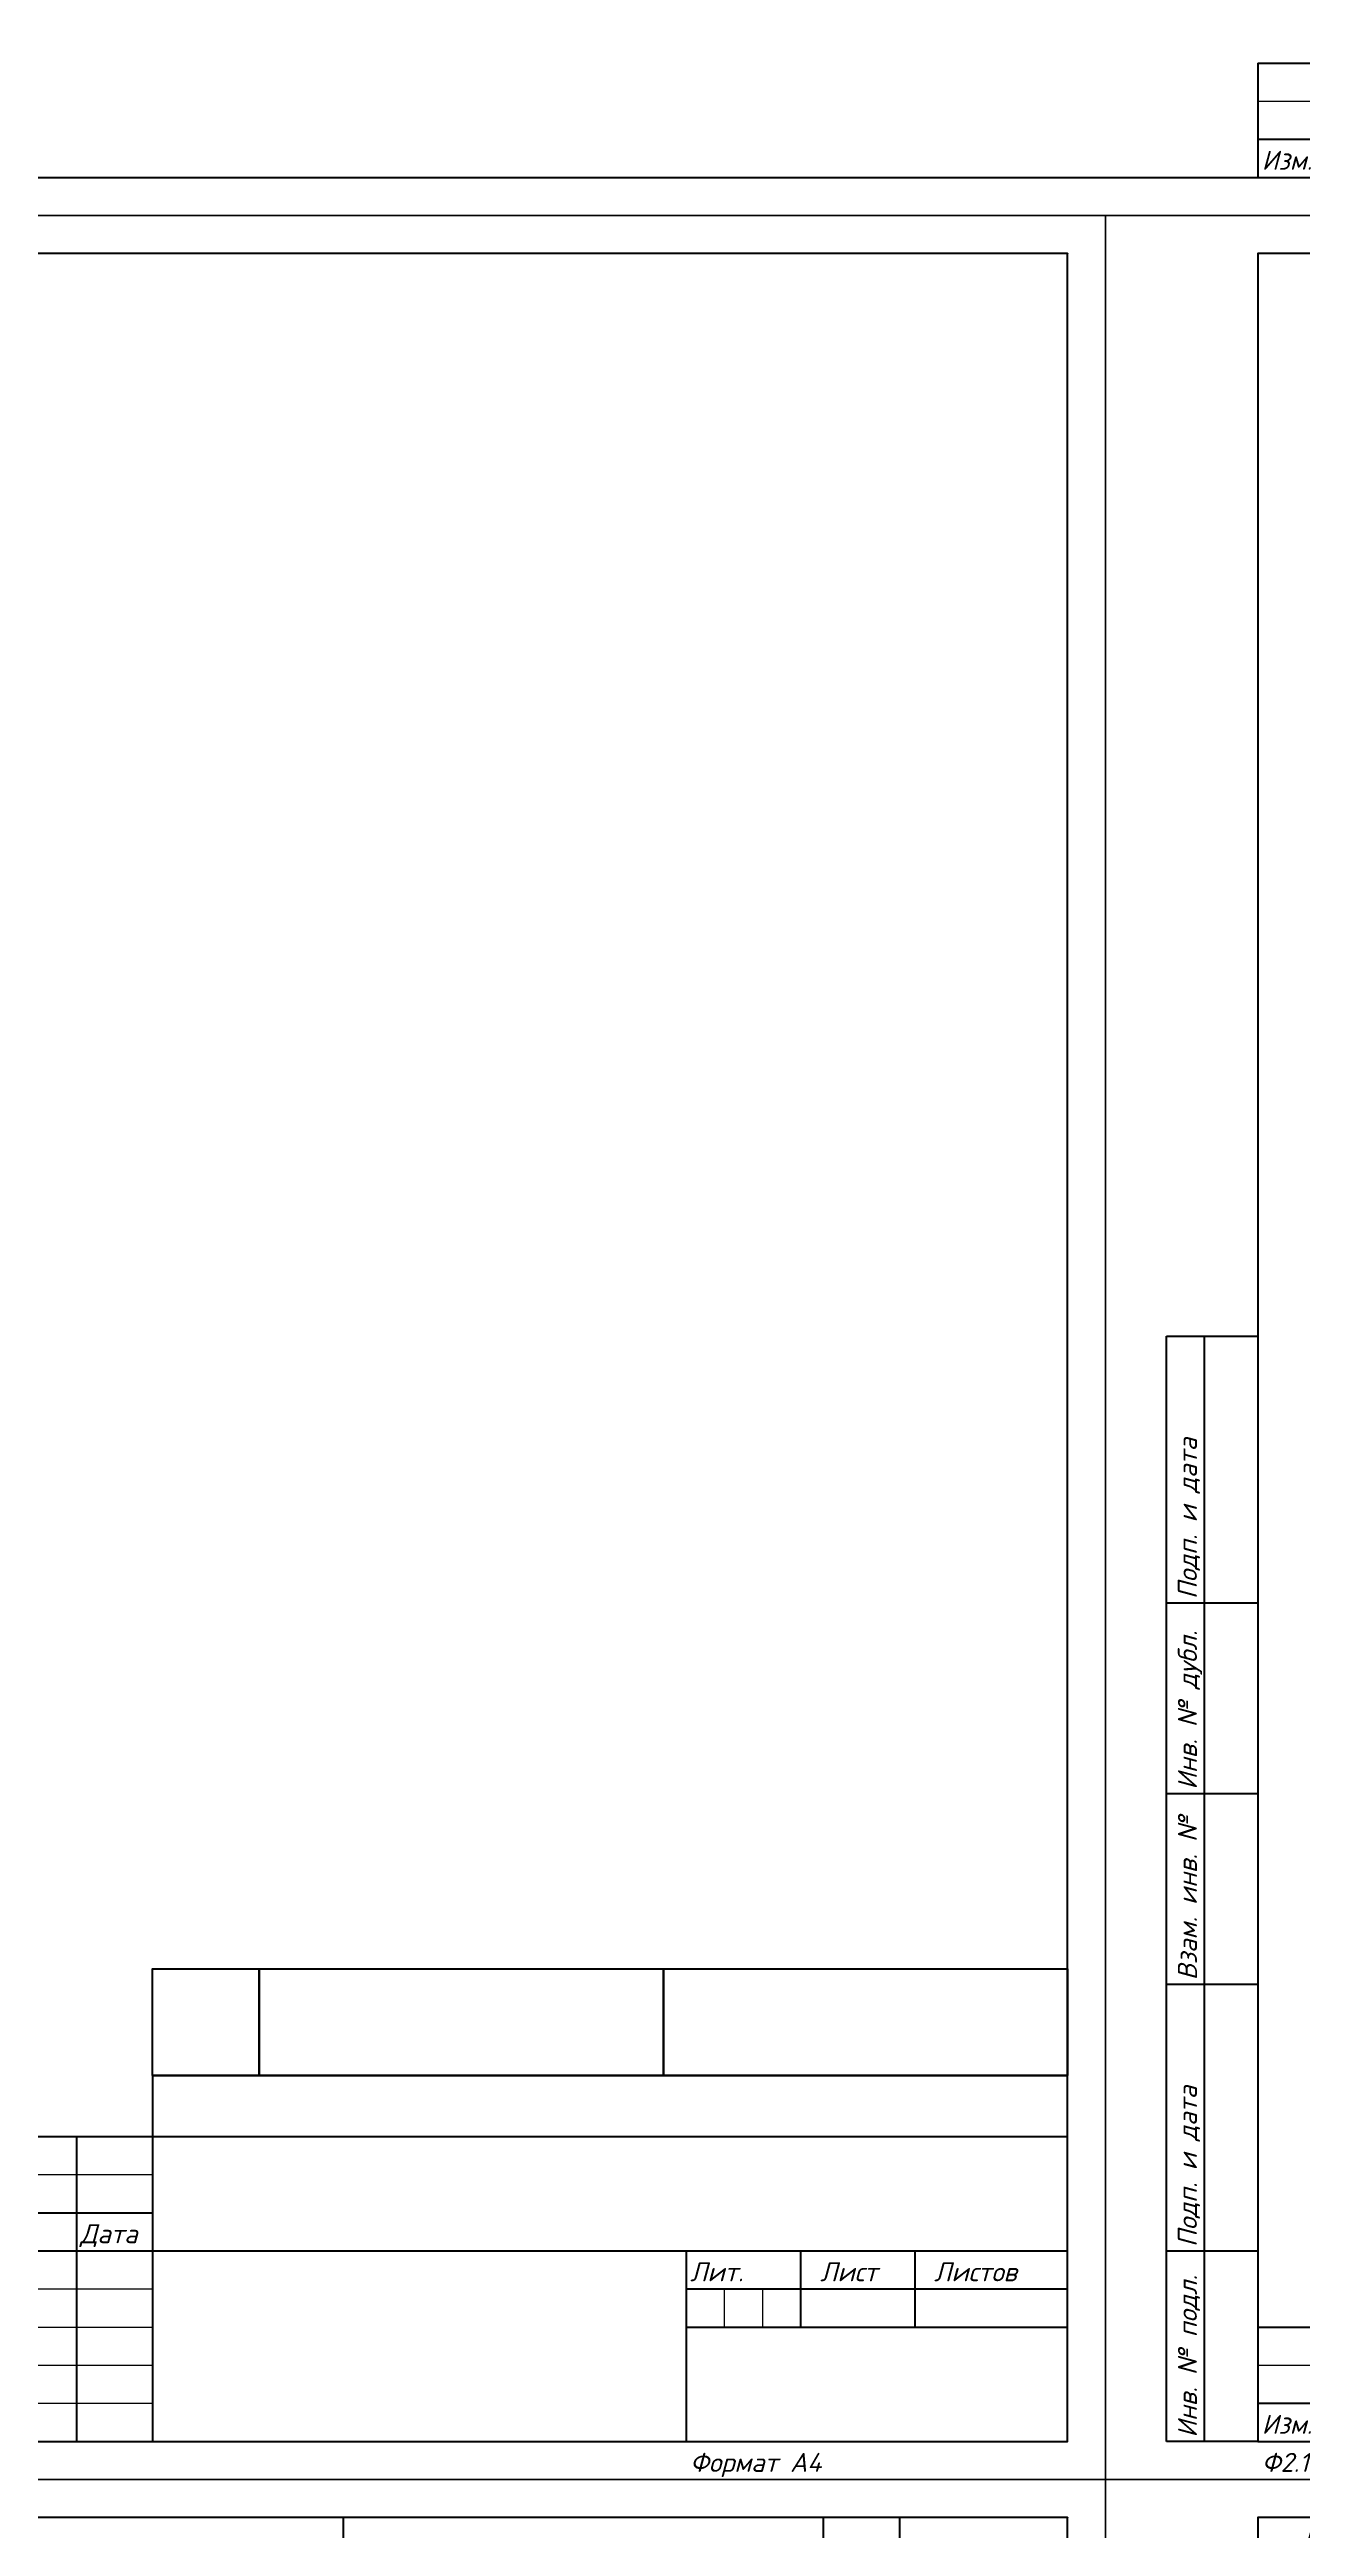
# Model space of a CAD drawing. Header units: millimetres. Extents: x 193 to 5157, y -4069 to 285.
# Drawn here: x 2284.6 to 2448.4, y -3184 to -2859.1 of the extents above; entities that cross this region are included whole.
import ezdxf
from ezdxf.enums import TextEntityAlignment as Align

# ---------------------------------------------------------------- set-up
doc = ezdxf.new("R2010")
doc.units = ezdxf.units.MM
doc.layers.add('4', color=4, linetype='Continuous', lineweight=15)
doc.layers.add('рамка', color=253, linetype='Continuous', lineweight=5)
doc.layers.add('Привязки', color=2, linetype='Continuous', lineweight=0, plot=False)
doc.styles.add('текст', font='isocpeui.ttf')

# ---------------------------------------------------------------- blocks, each defined once
blk = doc.blocks.new('БланкСпецификация2')
for p, q in [((0, -271), (-185, -271)), ((-179, -223), (-179, -271)), ((-173, -223), (-173, -271)), ((-165, -223), (-165, -271)), ((-95, -223), (-95, -271)), ((-32, -223), (-32, -271)), ((-22, -223), (-22, -271))]:
    blk.add_line(p, q)
at = {"layer": '4'}
for p, q in [((0, -223), (-185, -223)), ((0, -231), (-185, -231)), ((0, -239), (-185, -239)), ((0, -247), (-185, -247)), ((0, -255), (-185, -255)), ((0, -263), (-185, -263))]:
    blk.add_line(p, q, dxfattribs=at)
blk = doc.blocks.new('БланкСпецификация1')
for p, q in [((-179, 0), (-179, -223)), ((-173, -223), (-173, 0)), ((-165, 0), (-165, -223)), ((-95, 0), (-95, -223)), ((-32, -223), (-32, 0)), ((-22, 0), (-22, -223)), ((0, -15), (-185, -15))]:
    blk.add_line(p, q)
at = {"layer": '4'}
for p, q in [((0, -23), (-185, -23)), ((0, -31), (-185, -31)), ((0, -39), (-185, -39)), ((0, -47), (-185, -47)), ((0, -55), (-185, -55)), ((0, -63), (-185, -63)), ((0, -71), (-185, -71)), ((0, -79), (-185, -79)), ((0, -87), (-185, -87)), ((0, -95), (-185, -95)), ((0, -103), (-185, -103)), ((0, -111), (-185, -111)), ((0, -119), (-185, -119)), ((0, -127), (-185, -127)), ((0, -135), (-185, -135)), ((0, -143), (-185, -143)), ((0, -151), (-185, -151)), ((0, -159), (-185, -159)), ((0, -167), (-185, -167)), ((0, -175), (-185, -175)), ((0, -183), (-185, -183)), ((0, -191), (-185, -191)), ((0, -199), (-185, -199)), ((0, -207), (-185, -207)), ((0, -215), (-185, -215)), ((0, -223), (-185, -223))]:
    blk.add_line(p, q, dxfattribs=at)
at = {"style": 'текст'}
for s, height, p in [('Фоpмат', 2.5, (-182, -7.5)), ('Зона', 3.5, (-176, -7.5)), ('Поз.', 3.5, (-169, -7.5)), ('Кол.', 3.5, (-27, -7.5))]:
    blk.add_text(s, height=height, rotation=90, dxfattribs=at).set_placement(p, align=Align.MIDDLE)
for s, height, p in [('Пpиме-', 3.5, (-11, -5)), ('Обозначение', 5, (-130, -7.5)), ('Hаименование', 5, (-63.5, -7.5)), ('чание', 3.5, (-11, -10))]:
    blk.add_text(s, height=height, dxfattribs=at).set_placement(p, align=Align.MIDDLE)
blk = doc.blocks.new('БланкПЭ2')
for p, q in [((0, -271), (-185, -271)), ((-165, -223), (-165, -271)), ((-55, -223), (-55, -271)), ((-45, -223), (-45, -271))]:
    blk.add_line(p, q)
at = {"layer": '4'}
for p, q in [((0, -223), (-185, -223)), ((0, -231), (-185, -231)), ((0, -239), (-185, -239)), ((0, -247), (-185, -247)), ((0, -255), (-185, -255)), ((0, -263), (-185, -263))]:
    blk.add_line(p, q, dxfattribs=at)
blk = doc.blocks.new('БланкПЭ1')
for p, q in [((-165, 0), (-165, -223)), ((-55, 0), (-55, -223)), ((-45, -223), (-45, 0)), ((0, -15), (-185, -15))]:
    blk.add_line(p, q)
at = {"layer": '4'}
for p, q in [((0, -23), (-185, -23)), ((0, -31), (-185, -31)), ((0, -39), (-185, -39)), ((0, -47), (-185, -47)), ((0, -55), (-185, -55)), ((0, -63), (-185, -63)), ((0, -71), (-185, -71)), ((0, -79), (-185, -79)), ((0, -87), (-185, -87)), ((0, -95), (-185, -95)), ((0, -103), (-185, -103)), ((0, -111), (-185, -111)), ((0, -119), (-185, -119)), ((0, -127), (-185, -127)), ((0, -135), (-185, -135)), ((0, -143), (-185, -143)), ((0, -151), (-185, -151)), ((0, -159), (-185, -159)), ((0, -167), (-185, -167)), ((0, -175), (-185, -175)), ((0, -183), (-185, -183)), ((0, -191), (-185, -191)), ((0, -199), (-185, -199)), ((0, -207), (-185, -207)), ((0, -215), (-185, -215)), ((0, -223), (-185, -223))]:
    blk.add_line(p, q, dxfattribs=at)
at = {"style": 'текст'}
for s, height, p in [('Поз.', 3.5, (-175, -2.5)), ('обозна-', 3.5, (-175, -7.5)), ('Hаименование', 5, (-110, -7.5)), ('Кол.', 3.5, (-50, -7.5)), ('Пpимечание', 3.5, (-22.5, -7.5)), ('чение', 3.5, (-175, -12.5))]:
    blk.add_text(s, height=height, dxfattribs=at).set_placement(p, align=Align.MIDDLE)
blk = doc.blocks.new('БланкЛистИзм2')
for p, q in [((0, -271), (-185, -271)), ((-177, -231), (-177, -271)), ((-157, -231), (-157, -271)), ((-137, -231), (-137, -271)), ((-117, -231), (-117, -271)), ((-97, -231), (-97, -271)), ((-77, -231), (-77, -271)), ((-52, -231), (-52, -271)), ((-27, -231), (-27, -271)), ((-12, -231), (-12, -271))]:
    blk.add_line(p, q)
at = {"layer": '4'}
for p, q in [((0, -239), (-185, -239)), ((0, -247), (-185, -247)), ((0, -255), (-185, -255)), ((0, -263), (-185, -263))]:
    blk.add_line(p, q, dxfattribs=at)
blk = doc.blocks.new('БланкЛистИзм1')
for p, q in [((0, -6), (-185, -6)), ((0, -31), (-185, -31)), ((-177, -6), (-177, -231)), ((-97, -15), (-177, -15)), ((-157, -231), (-157, -15)), ((-137, -231), (-137, -15)), ((-117, -231), (-117, -15)), ((-97, -231), (-97, -6)), ((-77, -231), (-77, -6)), ((-52, -231), (-52, -6)), ((-27, -231), (-27, -6)), ((-12, -231), (-12, -6))]:
    blk.add_line(p, q)
at = {"layer": '4'}
for p, q in [((0, -39), (-185, -39)), ((0, -47), (-185, -47)), ((0, -55), (-185, -55)), ((0, -63), (-185, -63)), ((0, -71), (-185, -71)), ((0, -79), (-185, -79)), ((0, -87), (-185, -87)), ((0, -95), (-185, -95)), ((0, -103), (-185, -103)), ((0, -111), (-185, -111)), ((0, -119), (-185, -119)), ((0, -127), (-185, -127)), ((0, -135), (-185, -135)), ((0, -143), (-185, -143)), ((0, -151), (-185, -151)), ((0, -159), (-185, -159)), ((0, -167), (-185, -167)), ((0, -175), (-185, -175)), ((0, -183), (-185, -183)), ((0, -191), (-185, -191)), ((0, -199), (-185, -199)), ((0, -207), (-185, -207)), ((0, -215), (-185, -215)), ((0, -223), (-185, -223)), ((0, -231), (-185, -231))]:
    blk.add_line(p, q, dxfattribs=at)
at = {"style": 'текст'}
for s, height, p in [('Изм.', 2.5, (-181, -18)), ('Измененных', 2.5, (-167, -23)), ('Номера листов (страниц)', 2.5, (-137, -11)), ('Замененных', 2.5, (-147, -23)), ('Новых', 2.5, (-127, -23)), ('Лист регистрации изменений', 3.5, (-92, -3)), ('Аннулиро-', 2.5, (-107, -21)), ('ванных', 2.5, (-107, -25)), ('(страниц)', 2.5, (-87, -20)), ('в докум.', 2.5, (-87, -24)), ('листов', 2.5, (-87, -17)), ('Всего', 2.5, (-87, -12)), ('№ докум', 2.5, (-64, -18)), ('докум. и дата', 2.5, (-40, -25)), ('дительного ', 2.5, (-40, -21)), ('№ сопрово-', 2.5, (-40, -17)), ('Входящий', 2.5, (-40, -13)), ('Подпись', 2.5, (-20, -18)), ('Дата', 2.5, (-6, -18))]:
    blk.add_text(s, height=height, dxfattribs=at).set_placement(p, align=Align.MIDDLE)
blk = doc.blocks.new('БланкВедомость2')
for p, q in [((0, -271), (-185, -271)), ((-178, -223), (-178, -271)), ((-171, -223), (-171, -271)), ((-101, -223), (-101, -271)), ((-45, -223), (-45, -271)), ((-35, -223), (-35, -271)), ((-29, -223), (-29, -271))]:
    blk.add_line(p, q)
at = {"layer": '4'}
for p, q in [((0, -223), (-185, -223)), ((0, -231), (-185, -231)), ((0, -239), (-185, -239)), ((0, -247), (-185, -247)), ((0, -255), (-185, -255)), ((0, -263), (-185, -263))]:
    blk.add_line(p, q, dxfattribs=at)
at = {"style": 'текст'}
for s, p in [('28', (-182, -235)), ('29', (-182, -243)), ('30', (-182, -251)), ('32', (-182, -267)), ('31', (-182, -259))]:
    blk.add_text(s, height=3.5, dxfattribs=at).set_placement(p, align=Align.MIDDLE)
blk = doc.blocks.new('БланкВедомость1')
for p, q in [((-178, 0), (-178, -223)), ((-171, -223), (-171, 0)), ((-101, 0), (-101, -223)), ((-45, -223), (-45, 0)), ((-35, 0), (-35, -223)), ((-29, 0), (-29, -223)), ((0, -15), (-185, -15))]:
    blk.add_line(p, q)
at = {"layer": '4'}
for p, q in [((0, -23), (-185, -23)), ((0, -31), (-185, -31)), ((0, -39), (-185, -39)), ((0, -47), (-185, -47)), ((0, -55), (-185, -55)), ((0, -63), (-185, -63)), ((0, -71), (-185, -71)), ((0, -79), (-185, -79)), ((0, -87), (-185, -87)), ((0, -95), (-185, -95)), ((0, -103), (-185, -103)), ((0, -111), (-185, -111)), ((0, -119), (-185, -119)), ((0, -127), (-185, -127)), ((0, -135), (-185, -135)), ((0, -143), (-185, -143)), ((0, -151), (-185, -151)), ((0, -159), (-185, -159)), ((0, -167), (-185, -167)), ((0, -175), (-185, -175)), ((0, -183), (-185, -183)), ((0, -191), (-185, -191)), ((0, -199), (-185, -199)), ((0, -207), (-185, -207)), ((0, -215), (-185, -215)), ((0, -223), (-185, -223))]:
    blk.add_line(p, q, dxfattribs=at)
at = {"style": 'текст'}
for s, p in [('№', (-184, -8)), ('строки', (-179, -8)), ('Формат', (-174, -8)), ('Кол. экз.', (-40, -8)), ('№ экз.', (-32, -8))]:
    blk.add_text(s, height=2.5, rotation=90, dxfattribs=at).set_placement(p, align=Align.MIDDLE)
for s, height, p in [('20', 3.5, (-182, -171)), ('22', 3.5, (-182, -187)), ('23', 3.5, (-182, -195)), ('24', 3.5, (-182, -203)), ('25', 3.5, (-182, -211)), ('26', 3.5, (-182, -219)), ('10', 3.5, (-182, -91)), ('12', 3.5, (-182, -107)), ('13', 3.5, (-182, -115)), ('14', 3.5, (-182, -123)), ('15', 3.5, (-182, -131)), ('16', 3.5, (-182, -139)), ('17', 3.5, (-182, -147)), ('18', 3.5, (-182, -155)), ('19', 3.5, (-182, -163)), ('21', 3.5, (-182, -179)), ('1', 3.5, (-182, -19)), ('2', 3.5, (-182, -27)), ('3', 3.5, (-182, -35)), ('4', 3.5, (-182, -43)), ('5', 3.5, (-182, -51)), ('6', 3.5, (-182, -59)), ('7', 3.5, (-182, -67)), ('8', 3.5, (-182, -75)), ('9', 3.5, (-182, -83)), ('11', 3.5, (-182, -99)), ('Обозначение', 5, (-136, -8)), ('Hаименование', 5, (-73, -8)), ('нахождение', 3.5, (-14, -10)), ('Место-', 3.5, (-14, -5))]:
    blk.add_text(s, height=height, dxfattribs=at).set_placement(p, align=Align.MIDDLE)
blk = doc.blocks.new('БланкТБ1')
for p, q in [((-171, -223), (-171, 0)), ((-157, -223), (-157, 0)), ((-57, -223), (-57, 0)), ((-23, -223), (-23, 0)), ((0, -15), (-185, -15)), ((-57, -8), (-23, -8)), ((-37, -223), (-37, -8))]:
    blk.add_line(p, q)
at = {"layer": '4'}
for p, q in [((0, -23), (-185, -23)), ((0, -31), (-185, -31)), ((0, -39), (-185, -39)), ((0, -47), (-185, -47)), ((0, -55), (-185, -55)), ((0, -63), (-185, -63)), ((0, -71), (-185, -71)), ((0, -79), (-185, -79)), ((0, -87), (-185, -87)), ((0, -95), (-185, -95)), ((0, -103), (-185, -103)), ((0, -111), (-185, -111)), ((0, -119), (-185, -119)), ((0, -127), (-185, -127)), ((0, -135), (-185, -135)), ((0, -143), (-185, -143)), ((0, -151), (-185, -151)), ((0, -159), (-185, -159)), ((0, -167), (-185, -167)), ((0, -175), (-185, -175)), ((0, -183), (-185, -183)), ((0, -191), (-185, -191)), ((0, -199), (-185, -199)), ((0, -207), (-185, -207)), ((0, -215), (-185, -215)), ((0, -223), (-185, -223))]:
    blk.add_line(p, q, dxfattribs=at)
at = {"style": 'текст'}
for s, height, p in [('№ цепи', 2.5, (-178, -8)), ('Цвет', 2.5, (-164, -8)), ('Соединение', 5, (-107, -8)), ('Маpка', 2.5, (-47, -11)), ('Данные', 2.5, (-40, -2)), ('пpовода', 2.5, (-40, -6)), ('Сечение', 2.5, (-30, -11)), ('Пpиме-', 3.5, (-12, -5)), ('чание', 3.5, (-12, -10))]:
    blk.add_text(s, height=height, dxfattribs=at).set_placement(p, align=Align.MIDDLE)
blk = doc.blocks.new('БланкТБ2')
for p, q in [((0, -271), (-185, -271)), ((-171, -223), (-171, -271)), ((-157, -223), (-157, -271)), ((-57, -223), (-57, -271)), ((-37, -223), (-37, -271)), ((-23, -223), (-23, -271))]:
    blk.add_line(p, q)
at = {"layer": '4'}
for p, q in [((0, -223), (-185, -223)), ((0, -231), (-185, -231)), ((0, -239), (-185, -239)), ((0, -247), (-185, -247)), ((0, -255), (-185, -255)), ((0, -263), (-185, -263))]:
    blk.add_line(p, q, dxfattribs=at)
blk = doc.blocks.new('БланкУпаковка1')
for p, q in [((-177, 0), (-177, -223)), ((-117, 0), (-117, -223)), ((-23, 0), (-23, -223)), ((-15, 0), (-15, -223)), ((-23, -8), (-177, -8)), ((-139, -8), (-139, -223)), ((-131, -8), (-131, -223)), ((-79, -8), (-79, -223)), ((-31, -8), (-31, -223))]:
    blk.add_line(p, q)
blk.add_lwpolyline([(-185, -23), (0, -23)])
at = {"layer": '4'}
for points in [[(-185, -31), (0, -31)], [(-185, -39), (0, -39)], [(-185, -47), (0, -47)], [(-185, -55), (0, -55)], [(-185, -63), (0, -63)], [(-185, -71), (0, -71)], [(-185, -79), (0, -79)], [(-185, -87), (0, -87)], [(-185, -95), (0, -95)], [(-185, -103), (0, -103)], [(-185, -111), (0, -111)], [(-185, -119), (0, -119)], [(-185, -127), (0, -127)], [(-185, -135), (0, -135)], [(-185, -143), (0, -143)], [(-185, -151), (0, -151)], [(-185, -159), (0, -159)], [(-185, -167), (0, -167)], [(-185, -175), (0, -175)], [(-185, -183), (0, -183)], [(-185, -191), (0, -191)], [(-185, -199), (0, -199)], [(-185, -207), (0, -207)], [(-185, -215), (0, -215)], [(-185, -223), (0, -223)]]:
    blk.add_lwpolyline(points, dxfattribs=at)
at = {"style": 'текст'}
for s, height, p in [('№ стpоки', 3.5, (-181, -12)), ('Кол.', 3.5, (-135, -16)), ('Кол.', 3.5, (-27, -16)), ('Вес ящика', 2.5, (-21, -12)), ('бpутто', 2.5, (-17, -12)), ('Пpимечание', 2.5, (-7, -12))]:
    blk.add_text(s, height=height, rotation=90, dxfattribs=at).set_placement(p, align=Align.MIDDLE)
for s, height, p in [('20', 3.5, (-181, -179)), ('21', 3.5, (-181, -187)), ('22', 3.5, (-181, -195)), ('23', 3.5, (-181, -203)), ('24', 3.5, (-181, -211)), ('25', 3.5, (-181, -219)), ('2', 3.5, (-181, -35)), ('3', 3.5, (-181, -43)), ('4', 3.5, (-181, -51)), ('5', 3.5, (-181, -59)), ('6', 3.5, (-181, -67)), ('8', 3.5, (-181, -83)), ('9', 3.5, (-181, -91)), ('10', 3.5, (-181, -99)), ('11', 3.5, (-181, -107)), ('12', 3.5, (-181, -115)), ('13', 3.5, (-181, -123)), ('14', 3.5, (-181, -131)), ('15', 3.5, (-181, -139)), ('16', 3.5, (-181, -147)), ('17', 3.5, (-181, -155)), ('18', 3.5, (-181, -163)), ('19', 3.5, (-181, -171)), ('1', 3.5, (-181, -27)), ('7', 3.5, (-181, -75)), ('Обозначение', 3.5, (-158, -16)), ('Упаковочный ящик', 3.5, (-147, -4)), ('Маpки', 2.5, (-124, -11)), ('pовочн', 2.5, (-124, -16)), ('№', 2.5, (-124, -20)), ('Обозначение', 3.5, (-98, -16)), ('Изделие', 3.5, (-70, -4)), ('Hаименование', 3.5, (-55, -16))]:
    blk.add_text(s, height=height, dxfattribs=at).set_placement(p, align=Align.MIDDLE)
blk = doc.blocks.new('БланкУпаковка2')
for p, q in [((-177, -223), (-177, -271)), ((-139, -223), (-139, -271)), ((-131, -223), (-131, -271)), ((-117, -223), (-117, -271)), ((-79, -223), (-79, -271)), ((-31, -223), (-31, -271)), ((-23, -223), (-23, -271)), ((-15, -223), (-15, -271))]:
    blk.add_line(p, q)
blk.add_lwpolyline([(-185, -271), (0, -271)])
at = {"layer": '4'}
for points in [[(-185, -223), (0, -223)], [(-185, -231), (0, -231)], [(-185, -239), (0, -239)], [(-185, -247), (0, -247)], [(-185, -255), (0, -255)], [(-185, -263), (0, -263)]]:
    blk.add_lwpolyline(points, dxfattribs=at)
at = {"style": 'текст'}
for s, p in [('27', (-181, -235)), ('28', (-181, -243)), ('29', (-181, -251)), ('30', (-181, -259)), ('31', (-181, -267))]:
    blk.add_text(s, height=3.5, dxfattribs=at).set_placement(p, align=Align.MIDDLE)
blk = doc.blocks.new('*U41')
for p, q in [((85, 53), (205, 53)), ((85, 53), (85, 45)), ((20, 45), (205, 45)), ((75, 45), (75, 30)), ((85, 45), (85, 30)), ((20, 35), (85, 35)), ((20, 30), (85, 30)), ((75, 30), (75, 5)), ((85, 30), (155, 30)), ((85, 30), (85, 5)), ((155, 30), (155, 20)), ((155, 30), (205, 30)), ((170, 30), (170, 20)), ((185, 30), (185, 20)), ((155, 25), (205, 25)), ((155, 20), (205, 20)), ((155, 20), (155, 5))]:
    blk.add_line(p, q)
for points in [[(20, 5), (205, 5), (205, 292), (20, 292)], [(99, 53), (85, 53), (85, 67), (99, 67)], [(152, 53), (99, 53), (99, 67), (152, 67)], [(205, 53), (152, 53), (152, 67), (205, 67)]]:
    blk.add_lwpolyline(points, close=True)
at = {"layer": '4'}
for p, q in [((20, 40), (85, 40)), ((20, 25), (85, 25)), ((160, 25), (160, 20)), ((165, 25), (165, 20)), ((20, 20), (85, 20)), ((20, 15), (85, 15)), ((20, 10), (85, 10))]:
    blk.add_line(p, q, dxfattribs=at)
at = {"layer": 'Привязки'}
blk.add_lwpolyline([(0, 0), (210, 0), (210, 297), (0, 297)], close=True, dxfattribs=at)
at = {"layer": 'рамка'}
blk.add_lwpolyline([(0, 297), (210, 297), (210, 0), (0, 0)], close=True, dxfattribs=at)
for name, xscale, yscale, zscale in [('БланкПЭ1', 0.0001818181818293851, 0.0001818181818293851, 0.0001818181818293851), ('БланкСпецификация1', 0.0001052631579057106, 0.0001052631579057106, 0.0001052631579057106), ('БланкЛистИзм1', 0.0001000000000033197, 0.0001000000000033197, 0.0001000000000033197), ('БланкТБ1', 8.333333332188886e-05, 8.333333332188886e-05, 8.333333332188886e-05), ('БланкВедомость1', 7.692307693218936e-05, 7.692307693218936e-05, 7.692307693218936e-05), ('БланкУпаковка1', 7.142857143094261e-05, 7.142857143094261e-05, 7.142857143094261e-05), ('БланкСпецификация2', 4.556881094686105e-09, 4.556881094686105e-09, 4.556881094686105e-09), ('БланкПЭ2', 7.870937679399503e-09, 7.870937679399503e-09, 7.870937679399503e-09), ('БланкЛистИзм2', 4.328995828473126e-09, 4.328995828473126e-09, 4.328995828473126e-09), ('БланкВедомость2', 3.329972741994425e-09, 3.329972741994425e-09, 3.329972741994425e-09), ('БланкТБ2', 3.60751073458232e-09, 3.60751073458232e-09, 3.60751073458232e-09), ('БланкУпаковка2', 3.092139877480804e-09, 3.092139877480804e-09, 3.092139877480804e-09)]:
    blk.add_blockref(name, (205, 292), dxfattribs=dict(xscale=xscale, yscale=yscale, zscale=zscale))
at = {"style": 'текст'}
for s, p in [('Дата', (75.5, 31)), ('Лит.', (155.5, 26)), ('Лист', (172.56, 26)), ('Листов', (187.5, 26)), ('Формат A4', (155.5, 1))]:
    blk.add_text(s, height=2.5, dxfattribs=at).set_placement(p)
for tag, p in [('ПРИМЕНЯЕМОСТЬ', (19, 232.5)), ('СПРАВ№', (19, 172.5)), ('ДАТАУЧЁТАДУБЛ', (19, 115.5)), ('ИНВ№ДУБЛ', (19, 90.5)), ('ВЗАМИНВ№', (19, 65.5)), ('ДАТАУЧЁТА', (19, 30.5)), ('ИНВ№ПОДЛ', (19, 5.5))]:
    blk.add_attdef(tag, p, '', height=2.5, rotation=90, dxfattribs=at)
for tag, height, p in [('27', 3.5, (92, 60)), ('28', 3.5, (125.5, 60)), ('29', 3.5, (178.5, 60)), ('30', 5, (145, 49)), ('ЛИСТ', 2.5, (177.5, 22.5)), ('ЛИСТОВ', 2.5, (195, 22.5))]:
    blk.add_attdef(tag, text='', height=height, dxfattribs=at).set_placement(p, align=Align.MIDDLE)
for tag, p, height in [('ИЗМ2', (20.5, 41), 2.5), ('ЛИСТИЗМ2', (27.5, 41), 2.5), ('№ДОКУМИЗМ2', (37.5, 41), 2.5), ('ПОДПИЗМ2', (60.5, 41), 2.5), ('ДАТАИЗМ2', (75.5, 41), 2.5), ('ОБОЗНАЧЕНИЕ', (90, 36), 5), ('ИЗМ1', (20.5, 36), 2.5), ('ЛИСТИЗМ1', (27.5, 36), 2.5), ('№ДОКУМИЗМ1', (37.5, 36), 2.5), ('ПОДПИЗМ1', (60.5, 36), 2.5), ('ДАТАИЗМ1', (75.5, 36), 2.5), ('РАЗРАБ', (37.5, 26), 2.5), ('ДАТАРАЗРАБ', (75.5, 26), 2.5), ('ПРОВ', (37.5, 21), 2.5), ('ДАТАПРОВ', (75.5, 21), 2.5), ('10', (20.5, 16), 2.5), ('11', (37.5, 16), 2.5), ('12', (60.5, 16), 2.5), ('13', (75.5, 16), 2.5), ('НКОНТР', (37.5, 11), 2.5), ('ДАТАНКОНТР', (75.5, 11), 2.5), ('УТВ', (37.5, 6), 2.5), ('ДАТАУТВ', (75.5, 6), 2.5)]:
    blk.add_attdef(tag, p, '', height=height, dxfattribs=at)
for tag, height, p in [('НАИМЕНОВАНИЕ1', 5, (120, 21)), ('НАИМЕНОВАНИЕ2', 3.5, (120, 16)), ('НАИМЕНОВАНИЕ3', 3.5, (120, 11)), ('ПРЕДПРИЯТИЕ', 3.5, (180, 11)), ('НАИМЕНОВАНИЕ4', 2.5, (120, 6))]:
    blk.add_attdef(tag, text='', height=height, dxfattribs=at).set_placement(p, align=Align.CENTER)
for tag, p in [('ЛИТЕРА', (157.5, 22)), ('ЛИТЕРА2', (162.5, 22)), ('ЛИТЕРА3', (167.5, 22))]:
    blk.add_attdef(tag, text='', height=2.5, dxfattribs=at).set_placement(p, align=Align.RIGHT)
for tag, p in [('ИНДЕКС', (157.5, 23)), ('ИНДЕКС2', (162.5, 23)), ('ИНДЕКС3', (167.5, 23))]:
    blk.add_attdef(tag, text='', height=2.5, dxfattribs=at).set_placement(p, align=Align.TOP_LEFT)
blk = doc.blocks.new('*U42')
blk.add_lwpolyline([(20, 5), (205, 5), (205, 292), (20, 292)], close=True)
at = {"layer": 'Привязки'}
blk.add_lwpolyline([(0, 0), (210, 0), (210, 297), (0, 297)], close=True, dxfattribs=at)
at = {"layer": 'рамка'}
blk.add_lwpolyline([(0, 297), (210, 297), (210, 0), (0, 0)], close=True, dxfattribs=at)
blk.add_blockref('БланкСпецификация1', (205, 292))
for name, xscale, yscale, zscale in [('БланкПЭ1', 0.0001818181818180165, 0.0001818181818180165, 0.0001818181818180165), ('БланкЛистИзм1', 0.0001000000000033197, 0.0001000000000033197, 0.0001000000000033197), ('БланкТБ1', 8.333333333325756e-05, 8.333333333325756e-05, 8.333333333325756e-05), ('БланкВедомость1', 7.692307693218936e-05, 7.692307693218936e-05, 7.692307693218936e-05), ('БланкУпаковка1', 7.142857143094261e-05, 7.142857143094261e-05, 7.142857143094261e-05), ('БланкСпецификация2', 4.329037039955737e-05, 4.329037039955737e-05, 4.329037039955737e-05), ('БланкПЭ2', 7.870925582079295e-09, 7.870925582079295e-09, 7.870925582079295e-09), ('БланкЛистИзм2', 4.328995828473126e-09, 4.328995828473126e-09, 4.328995828473126e-09), ('БланкВедомость2', 3.329972741994425e-09, 3.329972741994425e-09, 3.329972741994425e-09), ('БланкТБ2', 3.60751073458232e-09, 3.60751073458232e-09, 3.60751073458232e-09), ('БланкУпаковка2', 3.092139877480804e-09, 3.092139877480804e-09, 3.092139877480804e-09)]:
    blk.add_blockref(name, (205, 292), dxfattribs=dict(xscale=xscale, yscale=yscale, zscale=zscale))
at = {"style": 'текст'}
for tag, p, height in [('ПРИМЕНЯЕМОСТЬ', (20, 292), 0.0000208), ('ВЗАМИНВ№', (20, 292), 0.0000208), ('СПРАВ№', (19, 172.5), 2.5), ('ДАТАУЧЁТАДУБЛ', (19, 115.5), 2.5), ('ИНВ№ДУБЛ', (19, 90.5), 2.5), ('ДАТАУЧЁТА', (19, 30.5), 2.5), ('ИНВ№ПОДЛ', (19, 5.5), 2.5)]:
    blk.add_attdef(tag, p, '', height=height, rotation=90, dxfattribs=at)
for tag, height, p in [('27', 3.5, (92, 60)), ('28', 3.5, (125.5, 60)), ('29', 3.5, (178.5, 60)), ('30', 5, (145, 49)), ('ЛИСТ', 2.5, (177.5, 22.5)), ('ЛИСТОВ', 2.5, (195, 22.5))]:
    blk.add_attdef(tag, text='', height=height, dxfattribs=at).set_placement(p, align=Align.MIDDLE)
for tag, p, height in [('ИЗМ2', (20.5, 41), 2.5), ('ЛИСТИЗМ2', (27.5, 41), 2.5), ('№ДОКУМИЗМ2', (37.5, 41), 2.5), ('ПОДПИЗМ2', (60.5, 41), 2.5), ('ДАТАИЗМ2', (75.5, 41), 2.5), ('ОБОЗНАЧЕНИЕ', (90, 36), 5), ('ИЗМ1', (20.5, 36), 2.5), ('ЛИСТИЗМ1', (27.5, 36), 2.5), ('№ДОКУМИЗМ1', (37.5, 36), 2.5), ('ПОДПИЗМ1', (60.5, 36), 2.5), ('ДАТАИЗМ1', (75.5, 36), 2.5), ('РАЗРАБ', (37.5, 26), 2.5), ('ДАТАРАЗРАБ', (75.5, 26), 2.5), ('ПРОВ', (37.5, 21), 2.5), ('ДАТАПРОВ', (75.5, 21), 2.5), ('10', (20.5, 16), 2.5), ('11', (37.5, 16), 2.5), ('12', (60.5, 16), 2.5), ('13', (75.5, 16), 2.5), ('НКОНТР', (37.5, 11), 2.5), ('ДАТАНКОНТР', (75.5, 11), 2.5), ('УТВ', (37.5, 6), 2.5), ('ДАТАУТВ', (75.5, 6), 2.5)]:
    blk.add_attdef(tag, p, '', height=height, dxfattribs=at)
for tag, height, p in [('НАИМЕНОВАНИЕ1', 5, (120, 21)), ('НАИМЕНОВАНИЕ2', 3.5, (120, 16)), ('НАИМЕНОВАНИЕ3', 3.5, (120, 11)), ('ПРЕДПРИЯТИЕ', 3.5, (180, 11)), ('НАИМЕНОВАНИЕ4', 2.5, (120, 6))]:
    blk.add_attdef(tag, text='', height=height, dxfattribs=at).set_placement(p, align=Align.CENTER)
for tag, p in [('ЛИТЕРА', (157.5, 22)), ('ЛИТЕРА2', (162.5, 22)), ('ЛИТЕРА3', (167.5, 22))]:
    blk.add_attdef(tag, text='', height=2.5, dxfattribs=at).set_placement(p, align=Align.RIGHT)
for tag, p in [('ИНДЕКС', (157.5, 23)), ('ИНДЕКС2', (162.5, 23)), ('ИНДЕКС3', (167.5, 23))]:
    blk.add_attdef(tag, text='', height=2.5, dxfattribs=at).set_placement(p, align=Align.TOP_LEFT)
blk = doc.blocks.new('*U49')
blk.add_line((20, 292), (20, 292))
blk.add_line((20, 292), (20, 292))
blk.add_line((20, 292), (20, 292))
blk.add_line((20, 292), (20, 292))
blk.add_line((20, 292), (20, 292))
blk.add_line((20, 292), (20, 292))
blk.add_line((20, 292), (20, 292))
blk.add_lwpolyline([(20, 5), (205, 5), (205, 292), (20, 292)], close=True)
at = {"layer": 'Привязки'}
blk.add_lwpolyline([(0, 0), (210, 0), (210, 297), (0, 297)], close=True, dxfattribs=at)
at = {"layer": 'рамка'}
blk.add_lwpolyline([(0, 297), (210, 297), (210, 0), (0, 0)], close=True, dxfattribs=at)
blk.add_blockref('БланкПЭ1', (205, 292))
at = {"style": 'текст'}
for s in ['Справ. №', 'Перв. примен.']:
    blk.add_text(s, height=0.0000208, rotation=90, dxfattribs=at).set_placement((20, 292))
for tag, p, height in [('ПРИМЕНЯЕМОСТЬ', (20, 292), 0.0000208), ('ВЗАМИНВ№', (20, 292), 0.0000208), ('ДАТАУЧЁТА', (19, 30.5), 2.5), ('ИНВ№ПОДЛ', (19, 5.5), 2.5), ('ИНВ№ДУБЛ', (205, 20), 0.000000000142), ('ДАТАУЧЁТАДУБЛ', (205, 20), 0.000000000142), ('СПРАВ№', (205, 20), 0.000000000142)]:
    blk.add_attdef(tag, p, '', height=height, rotation=90, dxfattribs=at)
for tag, p, height in [('ДАТАПРОВ', (75.5, 21), 2.5), ('ИЗМ2', (20.5, 16), 2.5), ('ЛИСТИЗМ2', (27.5, 16), 2.5), ('ИЗМ1', (20.5, 11), 2.5), ('ЛИСТИЗМ1', (27.5, 11), 2.5), ('№ДОКУМИЗМ1', (37.5, 11), 2.5), ('ПОДПИЗМ1', (60.5, 11), 2.5), ('ДАТАИЗМ1', (75.5, 11), 2.5), ('ДАТАНКОНТР', (75.5, 11), 2.5), ('ОБОЗНАЧЕНИЕ', (90, 11), 5), ('ДАТАУТВ', (75.5, 6), 2.5), ('РАЗРАБ', (205, 5), 0.0000135), ('ПРОВ', (205, 5), 0.0000135), ('НКОНТР', (205, 5), 0.0000135), ('УТВ', (205, 5), 0.0000135), ('10', (205, 5), 0.0000135), ('11', (205, 5), 0.0000135), ('12', (205, 5), 0.0000135), ('13', (205, 5), 0.0000135), ('№ДОКУМИЗМ2', (205, 5), 0.0000135), ('ПОДПИЗМ2', (205, 5), 0.0000135), ('ДАТАИЗМ2', (205, 5), 0.0000135), ('ДАТАРАЗРАБ', (205, 5), 0.0000135)]:
    blk.add_attdef(tag, p, '', height=height, dxfattribs=at)
for tag, height, p in [('27', 0.0000159, (205, 20)), ('28', 0.0000159, (205, 20)), ('29', 0.0000159, (205, 20)), ('30', 0.0000625, (205, 20)), ('ЛИСТ', 2.5, (200, 10.5)), ('ЛИСТОВ', 0.0000135, (205, 5))]:
    blk.add_attdef(tag, text='', height=height, dxfattribs=at).set_placement(p, align=Align.MIDDLE)
for tag, height in [('НАИМЕНОВАНИЕ1', 0.000027), ('НАИМЕНОВАНИЕ2', 0.0000189), ('НАИМЕНОВАНИЕ3', 0.0000189), ('НАИМЕНОВАНИЕ4', 0.0000135), ('ПРЕДПРИЯТИЕ', 0.0000189)]:
    blk.add_attdef(tag, text='', height=height, dxfattribs=at).set_placement((205, 5), align=Align.CENTER)
for tag in ['ЛИТЕРА', 'ЛИТЕРА2', 'ЛИТЕРА3']:
    blk.add_attdef(tag, text='', height=0.0000135, dxfattribs=at).set_placement((205, 5), align=Align.RIGHT)
for tag in ['ИНДЕКС', 'ИНДЕКС2', 'ИНДЕКС3']:
    blk.add_attdef(tag, text='', height=0.0000135, dxfattribs=at).set_placement((205, 5), align=Align.TOP_LEFT)
blk = doc.blocks.new('*U37')
for p, q in [((230, 20), (415, 20)), ((230, 20), (230, 5)), ((230, 10), (295, 10)), ((230, 5), (295, 5))]:
    blk.add_line(p, q)
blk.add_lwpolyline([(20, 5), (415, 5), (415, 292), (20, 292)], close=True)
at = {"layer": '4'}
blk.add_line((230, 15), (295, 15), dxfattribs=at)
at = {"layer": 'Привязки'}
blk.add_lwpolyline([(0, 0), (420, 0), (420, 297), (0, 297)], close=True, dxfattribs=at)
at = {"layer": 'рамка'}
blk.add_lwpolyline([(0, 297), (420, 297), (420, 0), (0, 0)], close=True, dxfattribs=at)
at = {"style": 'текст'}
blk.add_text('Изм.', height=2.5, dxfattribs=at).set_placement((230.5, 6))
for tag, p, height in [('28', (105, 286), 3.5), ('27', (91, 283), 3.5), ('29', (105, 279), 3.5), ('ИЗМ2', (230.5, 16), 2.5), ('ЛИСТИЗМ2', (237.5, 16), 2.5), ('№ДОКУМИЗМ2', (247.5, 16), 2.5), ('ПОДПИЗМ2', (270.5, 16), 2.5), ('ДАТАИЗМ2', (285.5, 16), 2.5), ('ИЗМ1', (230.5, 11), 2.5), ('ЛИСТИЗМ1', (237.5, 11), 2.5), ('№ДОКУМИЗМ1', (247.5, 11), 2.5), ('ПОДПИЗМ1', (270.5, 11), 2.5), ('ДАТАИЗМ1', (285.5, 11), 2.5), ('ОБОЗНАЧЕНИЕ', (300, 11), 5), ('РАЗРАБ', (415, 5), 0.0000135), ('ЛИСТОВ', (415, 5), 0.0000135), ('ПРОВ', (415, 5), 0.0000135), ('ТКОНТР', (415, 5), 0.0000135), ('НКОНТР', (415, 5), 0.0000135), ('УТВ', (415, 5), 0.0000135), ('10', (415, 5), 0.0000135), ('11', (415, 5), 0.0000135), ('12', (415, 5), 0.0000135), ('13', (415, 5), 0.0000135), ('ИЗМ3', (415, 5), 0.0000135), ('ЛИСТИЗМ3', (415, 5), 0.0000135), ('№ДОКУМИЗМ3', (415, 5), 0.0000135), ('ПОДПИЗМ3', (415, 5), 0.0000135), ('ДАТАИЗМ3', (415, 5), 0.0000135), ('ИЗМ4', (415, 5), 0.0000135), ('ЛИСТИЗМ4', (415, 5), 0.0000135), ('№ДОКУМИЗМ4', (415, 5), 0.0000135), ('ПОДПИЗМ4', (415, 5), 0.0000135), ('ДАТАИЗМ4', (415, 5), 0.0000135), ('ДАТАРАЗРАБ', (415, 5), 0.0000135), ('ДАТАПРОВ', (415, 5), 0.0000135), ('ДАТАТКОНТР', (415, 5), 0.0000135), ('ДАТАНКОНТР', (415, 5), 0.0000135), ('ДАТАУТВ', (415, 5), 0.0000135)]:
    blk.add_attdef(tag, p, '', height=height, dxfattribs=at)
for tag, p, height, rotation in [('ОБОЗНАЧЕНИЕ-ВЕРХ', (85, 286), 3.5, 180), ('ПРИМЕНЯЕМОСТЬ', (20, 172), 0.0000208, 90), ('СПРАВ№', (20, 172), 0.0000208, 90), ('ДАТАУЧЁТАДУБЛ', (19, 115.5), 2.5, 90), ('ИНВ№ДУБЛ', (19, 90.5), 2.5, 90), ('ВЗАМИНВ№', (19, 65.5), 2.5, 90), ('ДАТАУЧЁТА', (19, 30.5), 2.5, 90), ('ИНВ№ПОДЛ', (19, 5.5), 2.5, 90)]:
    blk.add_attdef(tag, p, '', height=height, rotation=rotation, dxfattribs=at)
blk.add_attdef('30', text='', height=5, dxfattribs=at).set_placement((355, 24), align=Align.MIDDLE)
for tag, height, p in [('ЛИСТ', 2.5, (410, 9)), ('НАИМЕНОВАНИЕ1', 0.000027, (415, 5)), ('НАИМЕНОВАНИЕ2', 0.0000189, (415, 5)), ('НАИМЕНОВАНИЕ3', 0.0000189, (415, 5)), ('НАИМЕНОВАНИЕ4', 0.0000135, (415, 5)), ('МАССА', 0.0000189, (415, 5)), ('МАСШТАБ', 0.0000189, (415, 5)), ('МАТЕРИАЛ1', 0.0000135, (415, 5)), ('МАТЕРИАЛ2', 0.0000135, (415, 5)), ('МАТЕРИАЛ3', 0.0000135, (415, 5)), ('ПРЕДПРИЯТИЕ', 0.0000189, (415, 5))]:
    blk.add_attdef(tag, text='', height=height, dxfattribs=at).set_placement(p, align=Align.CENTER)
for tag in ['ЛИТЕРА', 'ЛИТЕРА2', 'ЛИТЕРА3']:
    blk.add_attdef(tag, text='', height=0.0000135, dxfattribs=at).set_placement((415, 5), align=Align.RIGHT)
for tag in ['ИНДЕКС', 'ИНДЕКС2', 'ИНДЕКС3']:
    blk.add_attdef(tag, text='', height=0.0000135, dxfattribs=at).set_placement((415, 5), align=Align.TOP_LEFT)
blk = doc.blocks.new('*U50')
for p, q in [((20, 292), (20, 292)), ((20, 292), (20, 292)), ((20, 292), (20, 292)), ((20, 292), (20, 292)), ((20, 292), (20, 292)), ((20, 292), (20, 292)), ((20, 292), (20, 292)), ((8, 115), (8, 150)), ((8, 150), (20, 150)), ((13, 115), (13, 150)), ((8, 90), (8, 115)), ((8, 115), (20, 115)), ((13, 90), (13, 115)), ((8, 65), (8, 90)), ((8, 90), (20, 90)), ((13, 65), (13, 90)), ((8, 30), (8, 65)), ((8, 65), (20, 65)), ((13, 30), (13, 65)), ((20, 45), (20, 5)), ((8, 5), (8, 30)), ((8, 30), (20, 30)), ((13, 5), (13, 30)), ((20, 20), (205, 20)), ((20, 10), (85, 10)), ((20, 5), (8, 5))]:
    blk.add_line(p, q)
blk.add_lwpolyline([(20, 5), (205, 5), (205, 292), (20, 292)], close=True)
at = {"layer": '4'}
blk.add_line((20, 15), (85, 15), dxfattribs=at)
at = {"layer": 'Привязки'}
blk.add_lwpolyline([(0, 0), (210, 0), (210, 297), (0, 297)], close=True, dxfattribs=at)
at = {"layer": 'рамка'}
blk.add_lwpolyline([(0, 297), (210, 297), (210, 0), (0, 0)], close=True, dxfattribs=at)
at = {"style": 'текст'}
for s, height, p in [('Справ. №', 0.0000208, (20, 292)), ('Перв. примен.', 0.0000208, (20, 292)), ('Подп. и дата', 2.5, (12, 115.5)), ('Инв. № дубл.', 2.5, (12, 90.5)), ('Взам. инв. №', 2.5, (12, 65.5)), ('Подп. и дата', 2.5, (12, 30.5)), ('Инв. № подл.', 2.5, (12, 5.5))]:
    blk.add_text(s, height=height, rotation=90, dxfattribs=at).set_placement(p)
for s, height, p in [('Изм.', 2.5, (20.5, 6)), ('Ф2.104-2.', 0.0005, (20, 5)), ('Ф2.104-2а.', 2.5, (20.5, 1))]:
    blk.add_text(s, height=height, dxfattribs=at).set_placement(p)
for tag, p, height in [('ПРИМЕНЯЕМОСТЬ', (20, 292), 0.0000208), ('ВЗАМИНВ№', (20, 292), 0.0000208), ('ДАТАУЧЁТА', (19, 30.5), 2.5), ('ИНВ№ПОДЛ', (19, 5.5), 2.5), ('ИНВ№ДУБЛ', (205, 20), 0.0000114), ('ДАТАУЧЁТАДУБЛ', (205, 20), 0.0000114), ('СПРАВ№', (205, 20), 0.0000114)]:
    blk.add_attdef(tag, p, '', height=height, rotation=90, dxfattribs=at)
for tag, height, p in [('30', 5, (145, 24)), ('27', 0.0000159, (205, 20)), ('28', 0.0000159, (205, 20)), ('29', 0.0000159, (205, 20)), ('ЛИСТ', 2.5, (200, 10.5)), ('ЛИСТОВ', 0.0000135, (205, 5))]:
    blk.add_attdef(tag, text='', height=height, dxfattribs=at).set_placement(p, align=Align.MIDDLE)
for tag, p, height in [('ДАТАПРОВ', (75.5, 21), 2.5), ('ИЗМ2', (20.5, 16), 2.5), ('ЛИСТИЗМ2', (27.5, 16), 2.5), ('ИЗМ1', (20.5, 11), 2.5), ('ЛИСТИЗМ1', (27.5, 11), 2.5), ('№ДОКУМИЗМ1', (37.5, 11), 2.5), ('ПОДПИЗМ1', (60.5, 11), 2.5), ('ДАТАИЗМ1', (75.5, 11), 2.5), ('ДАТАНКОНТР', (75.5, 11), 2.5), ('ОБОЗНАЧЕНИЕ', (90, 11), 5), ('ДАТАУТВ', (75.5, 6), 2.5), ('РАЗРАБ', (205, 5), 0.0000135), ('ПРОВ', (205, 5), 0.0000135), ('НКОНТР', (205, 5), 0.0000135), ('УТВ', (205, 5), 0.0000135), ('10', (205, 5), 0.0000135), ('11', (205, 5), 0.0000135), ('12', (205, 5), 0.0000135), ('13', (205, 5), 0.0000135), ('№ДОКУМИЗМ2', (205, 5), 0.0000135), ('ПОДПИЗМ2', (205, 5), 0.0000135), ('ДАТАИЗМ2', (205, 5), 0.0000135), ('ДАТАРАЗРАБ', (205, 5), 0.0000135)]:
    blk.add_attdef(tag, p, '', height=height, dxfattribs=at)
for tag, height in [('НАИМЕНОВАНИЕ1', 0.000027), ('НАИМЕНОВАНИЕ2', 0.0000189), ('НАИМЕНОВАНИЕ3', 0.0000189), ('НАИМЕНОВАНИЕ4', 0.0000135), ('ПРЕДПРИЯТИЕ', 0.0000189)]:
    blk.add_attdef(tag, text='', height=height, dxfattribs=at).set_placement((205, 5), align=Align.CENTER)
for tag in ['ЛИТЕРА', 'ЛИТЕРА2', 'ЛИТЕРА3']:
    blk.add_attdef(tag, text='', height=0.0000135, dxfattribs=at).set_placement((205, 5), align=Align.RIGHT)
for tag in ['ИНДЕКС', 'ИНДЕКС2', 'ИНДЕКС3']:
    blk.add_attdef(tag, text='', height=0.0000135, dxfattribs=at).set_placement((205, 5), align=Align.TOP_LEFT)

msp = doc.modelspace()

# ---------------------------------------------------------------- block references
for name, p in [('*U37', (2213.08, -2880.84)), ('*U41', (2213.08, -3177.84)), ('*U50', (2423.08, -3177.84)), ('*U42', (2213.08, -3474.84)), ('*U49', (2423.08, -3474.84))]:
    msp.add_blockref(name, p)

doc.saveas('drawing.dxf')
